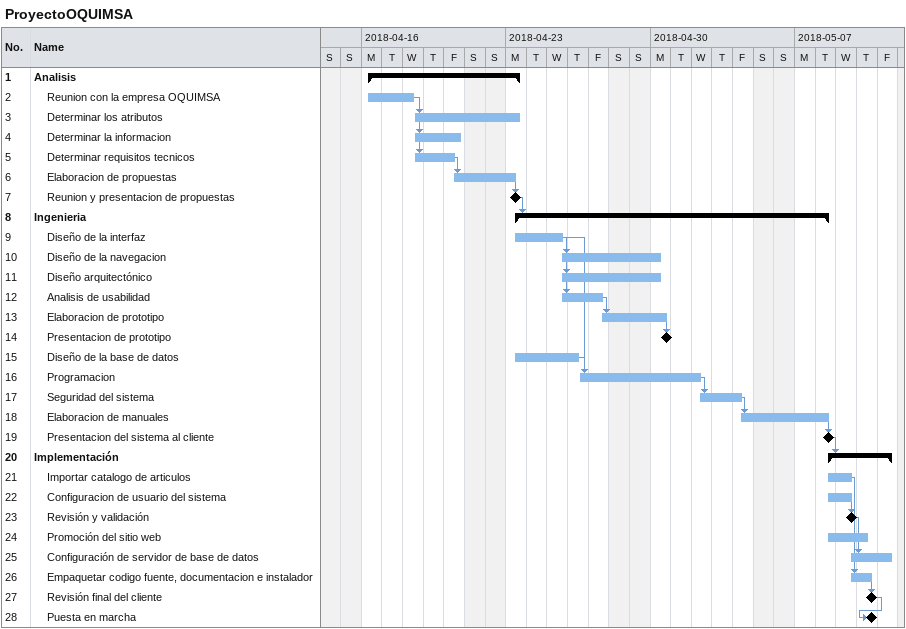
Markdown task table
ProyectoOQUIMSA

| ID | Level | Task | Start | Finish | Predecessors |
|---|---|---|---|---|---|
| 1 | 1 | **Analisis** | 2018-04-16 | 2018-04-23 |  |
| 2 | 2 | Reunion con la empresa OQUIMSA | 2018-04-16 | 2018-04-18 |  |
| 3 | 2 | Determinar los atributos | 2018-04-18 | 2018-04-23 | 2 |
| 4 | 2 | Determinar la informacion | 2018-04-18 | 2018-04-20 | 2 |
| 5 | 2 | Determinar requisitos tecnicos | 2018-04-18 | 2018-04-20 | 2 |
| 6 | 2 | Elaboracion de propuestas | 2018-04-20 | 2018-04-23 | 5 |
| 7 | 2 | Reunion y presentacion de propuestas (milestone) | 2018-04-23 | 2018-04-23 | 6 |
| 8 | 1 | **Ingenieria** | 2018-04-23 | 2018-05-08 | 7 |
| 9 | 2 | Diseño de la interfaz | 2018-04-23 | 2018-04-25 |  |
| 10 | 2 | Diseño de la navegacion | 2018-04-25 | 2018-04-30 | 9 |
| 11 | 2 | Diseño arquitectónico | 2018-04-25 | 2018-04-30 | 9 |
| 12 | 2 | Analisis de usabilidad | 2018-04-25 | 2018-04-27 | 9 |
| 13 | 2 | Elaboracion de prototipo | 2018-04-27 | 2018-04-30 | 12 |
| 14 | 2 | Presentacion de prototipo (milestone) | 2018-04-30 | 2018-04-30 | 13 |
| 15 | 2 | Diseño de la base de datos | 2018-04-23 | 2018-04-26 |  |
| 16 | 2 | Programacion | 2018-04-26 | 2018-05-02 | 15, 9 |
| 17 | 2 | Seguridad del sistema | 2018-05-02 | 2018-05-04 | 16 |
| 18 | 2 | Elaboracion de manuales | 2018-05-04 | 2018-05-08 | 17 |
| 19 | 2 | Presentacion del sistema al cliente (milestone) | 2018-05-08 | 2018-05-08 | 18 |
| 20 | 1 | **Implementación** | 2018-05-08 | 2018-05-11 | 19 |
| 21 | 2 | Importar catalogo de articulos | 2018-05-08 | 2018-05-09 |  |
| 22 | 2 | Configuracion de usuario del sistema | 2018-05-08 | 2018-05-09 |  |
| 23 | 2 | Revisión y validación (milestone) | 2018-05-09 | 2018-05-09 | 22 |
| 24 | 2 | Promoción del sitio web | 2018-05-08 | 2018-05-10 |  |
| 25 | 2 | Configuración de servidor de base de datos | 2018-05-09 | 2018-05-11 | 23 |
| 26 | 2 | Empaquetar codigo fuente, documentacion e instalador | 2018-05-09 | 2018-05-10 | 21 |
| 27 | 2 | Revisión final del cliente (milestone) | 2018-05-10 | 2018-05-10 | 26 |
| 28 | 2 | Puesta en marcha (milestone) | 2018-05-10 | 2018-05-10 | 27 |
